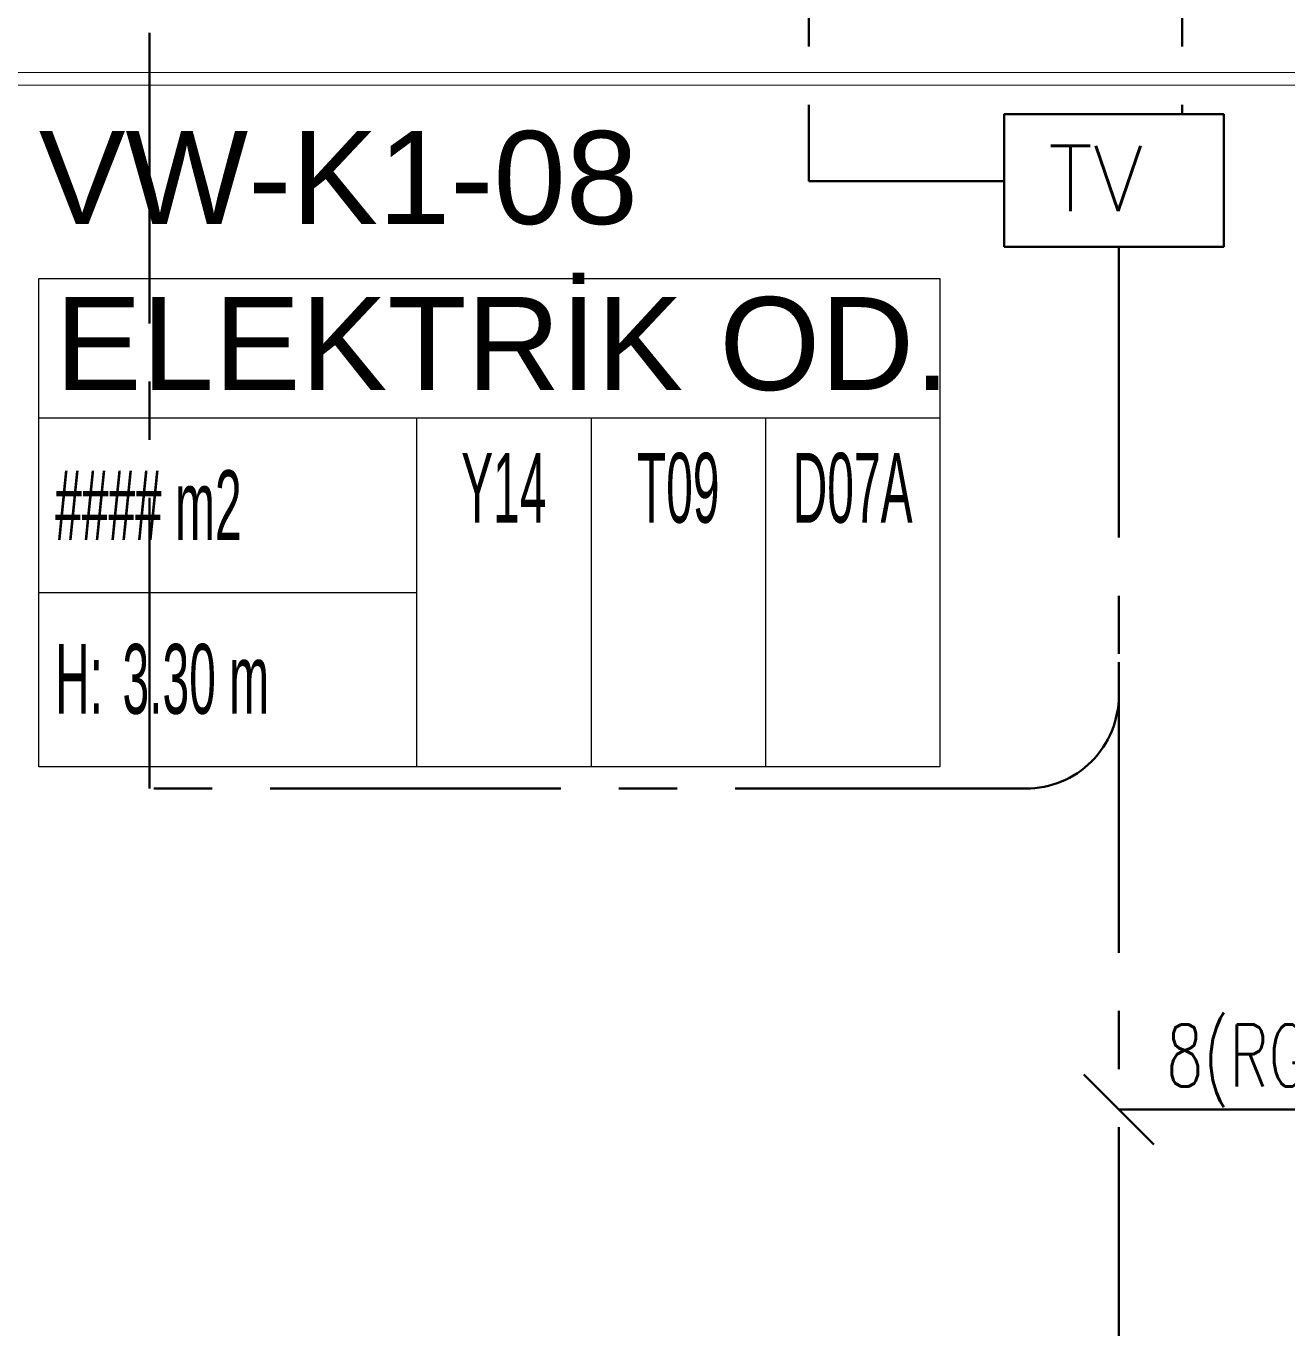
# Model space of a CAD drawing. Extents: x -2365 to 41970, y -230 to 8114.
# Drawn here: x 16829.3 to 17032.7, y 3255.1 to 3465 of the extents above; entities that cross this region are included whole.
import ezdxf
from ezdxf.enums import TextEntityAlignment as Align

# ---------------------------------------------------------------- set-up
doc = ezdxf.new("R2010")
doc.units = 0
doc.header["$LTSCALE"] = 25
doc.linetypes.add('CENTER', pattern=[2, 1.25, -0.25, 0.25, -0.25])
doc.layers.get('0').update_dxf_attribs({"color": 9, "lineweight": 9})
for name, color, linetype, lineweight in [('00', 9, 'Continuous', 9), ('14', 9, 'Continuous', 9), ('21_MAHAL', 9, 'Continuous', 9), ('E-KABLO', 7, 'Continuous', 30), ('E-TV AMFİ KUTUSU', 7, 'Continuous', 30)]:
    doc.layers.add(name, color=color, linetype=linetype, lineweight=lineweight)
doc.styles.add('Arial', font='arial.ttf', dxfattribs={"height": 2.5})
doc.styles.add('E-YAZI', font='txttw.shx')
doc.styles.add('MuuM_TEXT-STANDART', font='ARIALN.TTF')

# ---------------------------------------------------------------- blocks, each defined once
blk = doc.blocks.new('0_roomno2')
blk.add_lwpolyline([(19.375, -10.5), (0, -10.5), (0, 0), (19.375, 0)], close=True)
for points in [[(0, -3), (19.375, -3)], [(8.125, -3), (8.125, -10.5)], [(11.875, -3), (11.875, -10.5)], [(15.625, -3), (15.625, -10.5)], [(0, -6.75), (8.125, -6.75)]]:
    blk.add_lwpolyline(points)
at = {"style": 'MuuM_TEXT-STANDART', "width": 0.6}
blk.add_text('H:', height=1.5, dxfattribs=at).set_placement((0.35, -8.608), align=Align.MIDDLE_LEFT)
at = {"style": 'Arial'}
blk.add_attdef('ODANO', (0, 1.17), '', height=2, dxfattribs=at)
blk.add_attdef('MEKANADI', text='', height=2, dxfattribs=at).set_placement((0.35, -3), align=Align.BOTTOM_LEFT)
at = {"style": 'MuuM_TEXT-STANDART', "width": 0.6}
for tag, p in [('YER01', (10, -4.5)), ('TAVAN01', (13.75, -4.5)), ('DUVAR01', (17.5, -4.5)), ('YER02', (10, -6.75)), ('TAVAN02', (13.75, -6.75)), ('DUVAR02', (17.5, -6.75)), ('YER03', (10, -9)), ('TAVAN03', (13.75, -9)), ('DUVAR03', (17.5, -9))]:
    blk.add_attdef(tag, text='', height=1.5, dxfattribs=at).set_placement(p, align=Align.MIDDLE_CENTER)
for tag, p in [('M2', (0.35, -4.875)), ('TEMIZTAVANYUKSEKLIGI', (1.8, -8.608))]:
    blk.add_attdef(tag, text='', height=1.5, dxfattribs=at).set_placement(p, align=Align.MIDDLE_LEFT)
blk = doc.blocks.new('100_TV AMFİ KUTUSU')
at = {"layer": 'E-TV AMFİ KUTUSU', "color": 4}
blk.add_lwpolyline([(-1.848, 0.469), (1.693, 0.469), (1.693, 2.606), (-1.848, 2.606)], close=True, dxfattribs=at)
at = {"layer": 'E-TV AMFİ KUTUSU', "color": 3, "style": 'E-YAZI'}
blk.add_text('TV', height=1.0538, dxfattribs=at).set_placement((-1.14, 1.043))

msp = doc.modelspace()

# ---------------------------------------------------------------- linework, layer by layer
at = {"layer": '00'}
msp.add_lwpolyline([(17450.84, 3457.4), (17450.84, 3457.4), (16820.84, 3457.5), (16820.84, 3405)], dxfattribs=at)
at = {"layer": '14'}
msp.add_lwpolyline([(16822.84, 3403), (16822.84, 3455.5), (17035.84, 3455.46)], dxfattribs=at)
at = {"layer": 'E-KABLO', "color": 6, "linetype": 'CENTER', "ltscale": 1.5}
for p, q in [((16849.19, 3342.05), (16849.19, 3527.3)), ((16955.54, 3527.3), (16955.54, 3439.99)), ((16987.06, 3439.99), (16955.54, 3439.99)), ((17005.54, 3429.41), (17005.54, 3357.05)), ((17005.54, 3362.46), (17005.54, 3204.3)), ((16990.54, 3342.05), (16849.19, 3342.05))]:
    msp.add_line(p, q, dxfattribs=at)
at = {"layer": 'E-KABLO', "color": 4, "linetype": 'CENTER', "ltscale": 1.5}
msp.add_line((17015.77, 3527.3), (17015.77, 3450.79), dxfattribs=at)
at = {"layer": 'E-KABLO'}
for p, q in [((16999.89, 3295.98), (17011.2, 3284.67)), ((17005.54, 3290.32), (17096.1, 3290.32))]:
    msp.add_line(p, q, dxfattribs=at)
at = {"layer": 'E-KABLO', "color": 6, "linetype": 'CENTER', "ltscale": 1.5}
msp.add_arc((16990.54, 3357.05), 15, 270, 0.0009, dxfattribs=at)

# ---------------------------------------------------------------- block references
at = {"layer": '21_MAHAL'}
ref = msp.add_blockref('0_roomno2', (16831.36, 3424.31), dxfattribs=dict(at, xscale=7.5, yscale=7.5, zscale=7.5))
ref.add_attrib('ODANO', 'VW-K1-08', (16831.36, 3433.08), dxfattribs={"layer": '0', "height": 15, "style": 'Arial'})
ref.add_attrib('MEKANADI', 'ELEKTRİK OD.', dxfattribs={"layer": '0', "height": 15, "style": 'Arial'}).set_placement((16833.98, 3401.81), align=Align.BOTTOM_LEFT)
ref.add_attrib('M2', '#### m2', dxfattribs={"layer": '0', "height": 11.25, "style": 'MuuM_TEXT-STANDART', "width": 0.6}).set_placement((16833.98, 3387.75), align=Align.MIDDLE_LEFT)
ref.add_attrib('TEMIZTAVANYUKSEKLIGI', '3.30 m', dxfattribs={"layer": '0', "height": 11.25, "style": 'MuuM_TEXT-STANDART', "width": 0.6}).set_placement((16844.86, 3359.75), align=Align.MIDDLE_LEFT)
ref.add_attrib('YER01', 'Y14', dxfattribs={"layer": '0', "height": 11.25, "style": 'MuuM_TEXT-STANDART', "width": 0.6}).set_placement((16906.36, 3390.56), align=Align.MIDDLE_CENTER)
ref.add_attrib('TAVAN01', 'T09', dxfattribs={"layer": '0', "height": 11.25, "style": 'MuuM_TEXT-STANDART', "width": 0.6}).set_placement((16934.48, 3390.56), align=Align.MIDDLE_CENTER)
ref.add_attrib('DUVAR01', 'D07A', dxfattribs={"layer": '0', "height": 11.25, "style": 'MuuM_TEXT-STANDART', "width": 0.6}).set_placement((16962.61, 3390.56), align=Align.MIDDLE_CENTER)
at = {"layer": 'E-TV AMFİ KUTUSU', "xscale": 10, "yscale": 10, "zscale": 10}
msp.add_blockref('100_TV AMFİ KUTUSU', (17005.54, 3424.72), dxfattribs=at)

# ---------------------------------------------------------------- texts
at = {"layer": 'E-KABLO', "color": 3, "linetype": 'Continuous', "style": 'E-YAZI', "width": 0.7}
msp.add_text('8(RG6/U6-HF)', height=10, dxfattribs=at).set_placement((17013.18, 3294.03))

doc.saveas('drawing.dxf')
